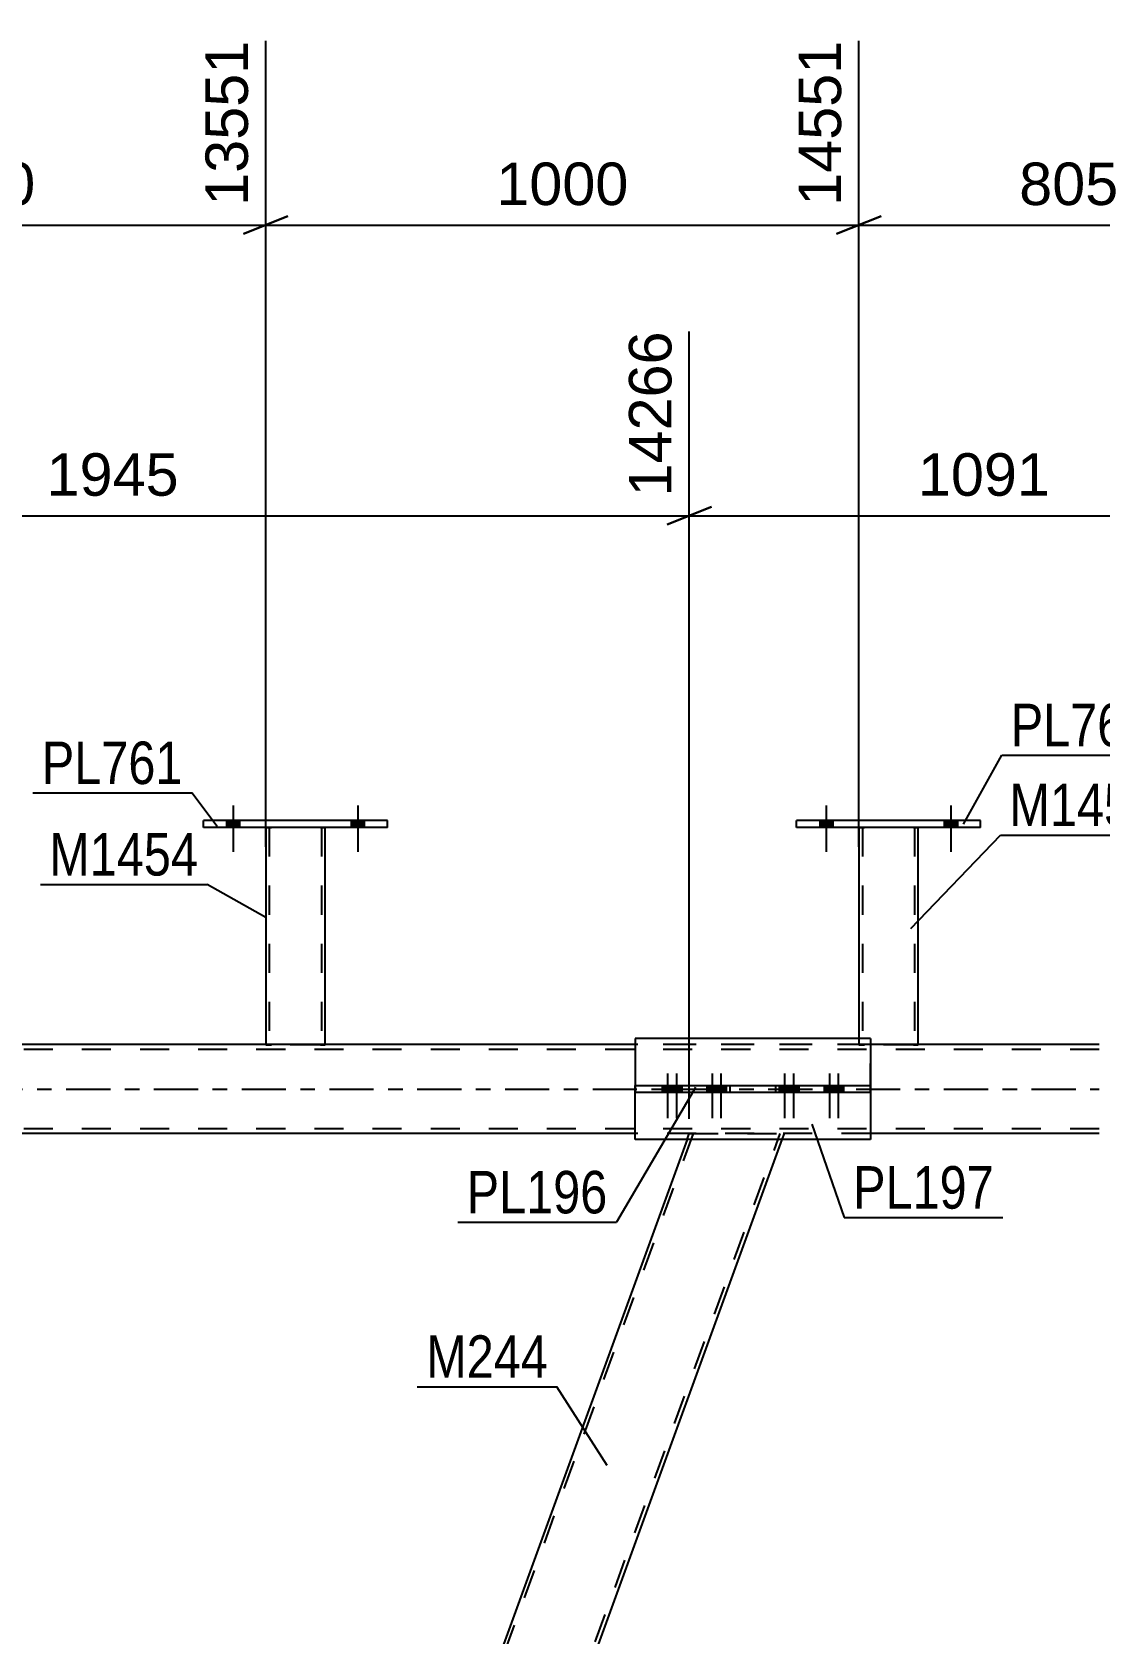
# Model space of a CAD drawing. Header units: millimetres. Extents: x -147 to 694, y -404 to 190.
# Drawn here: x 503.3 to 575.3, y -36.7 to 71.3 of the extents above; entities that cross this region are included whole.
import ezdxf

# ---------------------------------------------------------------- set-up
doc = ezdxf.new("R2010")
doc.units = ezdxf.units.MM
doc.linetypes.add('DXK_LINE_DOT2', pattern=[3.9198, 1.9599, -1.9599])
doc.linetypes.add('DXK_LINE_DOT3', pattern=[5.9187, 2.979, -0.9799, 0.9799, -0.9799])
doc.styles.add('Arial', font='ARIAL.TTF', dxfattribs={"height": 0.2})
doc.styles.add('Arial Narrow', font='ARIALN.TTF', dxfattribs={"height": 0.2})

# ---------------------------------------------------------------- blocks, each defined once
blk = doc.blocks.new('Part-318897192-3419 - 3274')
at = {"color": 2, "linetype": 'Continuous'}
for p, q in [((559.8, 3.4), (543.94, 3.4)), ((543.94, 3.4), (543.94, 0.24)), ((559.8, 3.4), (559.8, 0.24)), ((543.94, -3.4), (543.94, -0.24)), ((559.8, -0.24), (559.8, -3.4)), ((559.8, -3.4), (543.94, -3.4))]:
    blk.add_line(p, q, dxfattribs=at)
at = {"color": 7, "linetype": 'DXK_LINE_DOT2'}
for p, q in [((543.94, 3.4), (543.94, -0.24)), ((559.8, -0.24), (559.8, 3.4)), ((543.94, -0.24), (543.94, 0.24)), ((559.8, -0.24), (559.8, 0.24))]:
    blk.add_line(p, q, dxfattribs=at)
blk = doc.blocks.new('Part-318897192-3459 - 3274')
at = {"color": 2, "linetype": 'Continuous'}
for p, q in [((519.02, 17.64), (519.02, 3)), ((523.02, 3), (523.02, 17.64))]:
    blk.add_line(p, q, dxfattribs=at)
at = {"color": 7, "linetype": 'DXK_LINE_DOT2'}
for p, q in [((519.02, 17.64), (519.02, 17.64)), ((519.02, 17.64), (519.02, 17.64)), ((519.02, 17.64), (519.02, 17.64)), ((519.06, 17.64), (519.02, 17.64)), ((519.02, 17.64), (519.06, 17.64)), ((519.16, 17.64), (519.06, 17.64)), ((519.06, 17.64), (519.16, 17.64)), ((519.32, 17.64), (519.16, 17.64)), ((519.16, 17.64), (519.32, 17.64)), ((519.26, 17.64), (519.26, 17.64)), ((519.26, 17.64), (519.26, 2.99)), ((519.28, 17.64), (519.26, 17.64)), ((519.26, 17.64), (519.28, 17.64)), ((519.33, 17.64), (519.28, 17.64)), ((519.28, 17.64), (519.33, 17.64)), ((522.72, 17.64), (519.32, 17.64)), ((522.72, 17.64), (519.32, 17.64)), ((522.63, 17.64), (519.33, 17.64)), ((519.33, 17.64), (519.41, 17.64)), ((522.71, 17.64), (519.41, 17.64)), ((522.71, 17.64), (522.63, 17.64)), ((522.76, 17.64), (522.71, 17.64)), ((522.71, 17.64), (522.76, 17.64)), ((522.72, 17.64), (522.88, 17.64)), ((522.88, 17.64), (522.72, 17.64)), ((522.78, 17.64), (522.76, 17.64)), ((522.76, 17.64), (522.78, 17.64)), ((522.78, 17.64), (522.78, 17.64)), ((522.78, 17.64), (522.78, 2.99)), ((522.88, 17.64), (522.98, 17.64)), ((522.98, 17.64), (522.88, 17.64)), ((522.98, 17.64), (523.02, 17.64)), ((523.02, 17.64), (522.98, 17.64)), ((523.02, 17.64), (523.02, 17.64)), ((523.02, 17.64), (523.02, 17.64)), ((523.02, 17.64), (523.02, 17.64)), ((519.02, 3), (519.02, 2.99)), ((519.02, 2.99), (519.02, 2.99)), ((519.06, 2.99), (519.02, 2.99)), ((519.02, 2.99), (519.06, 2.99)), ((519.16, 2.99), (519.06, 2.99)), ((519.06, 2.99), (519.16, 2.99)), ((519.32, 2.99), (519.16, 2.99)), ((519.16, 2.99), (519.32, 2.99)), ((519.28, 2.99), (519.26, 2.99)), ((519.26, 2.99), (519.28, 2.99)), ((519.33, 2.99), (519.28, 2.99)), ((519.28, 2.99), (519.33, 2.99)), ((522.72, 2.99), (519.32, 2.99)), ((522.72, 2.99), (519.32, 2.99)), ((522.63, 2.99), (519.33, 2.99)), ((519.33, 2.99), (519.41, 2.99)), ((522.71, 2.99), (519.41, 2.99)), ((522.71, 2.99), (522.63, 2.99)), ((522.76, 2.99), (522.71, 2.99)), ((522.71, 2.99), (522.76, 2.99)), ((522.72, 2.99), (522.88, 2.99)), ((522.88, 2.99), (522.72, 2.99)), ((522.78, 2.99), (522.76, 2.99)), ((522.76, 2.99), (522.78, 2.99)), ((522.88, 2.99), (522.98, 2.99)), ((522.98, 2.99), (522.88, 2.99)), ((522.98, 2.99), (523.02, 2.99)), ((523.02, 2.99), (522.98, 2.99)), ((523.02, 2.99), (523.02, 3)), ((523.02, 2.99), (523.02, 3)), ((523.02, 2.99), (523.02, 2.99))]:
    blk.add_line(p, q, dxfattribs=at)
blk = doc.blocks.new('Bolt-318897192-3605 - 3274')
at = {"linetype": 'Continuous'}
for points in [[(556.38, 17.64), (557.26, 17.64), (557.26, 18.12), (556.38, 18.12)], [(564.78, 17.64), (565.66, 17.64), (565.66, 18.12), (564.78, 18.12)]]:
    blk.add_hatch(color=1, dxfattribs=at).paths.add_polyline_path(points)
at = {"color": 1, "linetype": 'Continuous'}
for p, q in [((556.82, 19.12), (556.82, 16)), ((565.22, 19.12), (565.22, 16)), ((556.38, 18.12), (556.38, 17.64)), ((557.26, 18.12), (557.26, 17.64)), ((564.78, 18.12), (564.78, 17.64)), ((565.66, 18.12), (565.66, 17.64))]:
    blk.add_line(p, q, dxfattribs=at)
blk = doc.blocks.new('Part-318897192-3464 - 3274')
at = {"color": 2, "linetype": 'Continuous'}
for p, q in [((514.82, 17.64), (514.82, 18.12)), ((527.22, 18.12), (514.82, 18.12)), ((527.22, 17.64), (514.82, 17.64)), ((527.22, 17.64), (527.22, 18.12))]:
    blk.add_line(p, q, dxfattribs=at)
blk = doc.blocks.new('Part-318897192-3469 - 3274')
at = {"color": 2, "linetype": 'Continuous'}
for p, q in [((559.02, 17.64), (559.02, 3.4)), ((563.02, 3), (563.02, 17.64))]:
    blk.add_line(p, q, dxfattribs=at)
at = {"color": 7, "linetype": 'DXK_LINE_DOT2'}
for p, q in [((559.02, 17.64), (559.02, 17.64)), ((559.02, 17.64), (559.02, 17.64)), ((559.02, 17.64), (559.02, 17.64)), ((559.05, 17.64), (559.02, 17.64)), ((559.02, 17.64), (559.05, 17.64)), ((559.16, 17.64), (559.05, 17.64)), ((559.05, 17.64), (559.16, 17.64)), ((559.31, 17.64), (559.16, 17.64)), ((559.16, 17.64), (559.31, 17.64)), ((559.26, 17.64), (559.26, 17.64)), ((559.26, 17.64), (559.26, 2.99)), ((559.27, 17.64), (559.26, 17.64)), ((559.26, 17.64), (559.27, 17.64)), ((559.33, 17.64), (559.27, 17.64)), ((559.27, 17.64), (559.33, 17.64)), ((562.72, 17.64), (559.31, 17.64)), ((562.72, 17.64), (559.31, 17.64)), ((562.63, 17.64), (559.33, 17.64)), ((559.33, 17.64), (559.4, 17.64)), ((562.71, 17.64), (559.4, 17.64)), ((562.71, 17.64), (562.63, 17.64)), ((562.76, 17.64), (562.71, 17.64)), ((562.71, 17.64), (562.76, 17.64)), ((562.72, 17.64), (562.88, 17.64)), ((562.88, 17.64), (562.72, 17.64)), ((562.78, 17.64), (562.76, 17.64)), ((562.76, 17.64), (562.78, 17.64)), ((562.78, 17.64), (562.78, 17.64)), ((562.78, 17.64), (562.78, 2.99)), ((562.88, 17.64), (562.98, 17.64)), ((562.98, 17.64), (562.88, 17.64)), ((562.98, 17.64), (563.02, 17.64)), ((563.02, 17.64), (562.98, 17.64)), ((563.02, 17.64), (563.02, 17.64)), ((563.02, 17.64), (563.02, 17.64)), ((563.02, 17.64), (563.02, 17.64)), ((559.02, 3.4), (559.02, 2.99)), ((559.05, 2.99), (559.02, 2.99)), ((559.02, 2.99), (559.05, 2.99)), ((559.16, 2.99), (559.05, 2.99)), ((559.05, 2.99), (559.16, 2.99)), ((559.31, 2.99), (559.16, 2.99)), ((559.16, 2.99), (559.31, 2.99)), ((559.27, 2.99), (559.26, 2.99)), ((559.26, 2.99), (559.27, 2.99)), ((559.33, 2.99), (559.27, 2.99)), ((559.27, 2.99), (559.33, 2.99)), ((562.72, 2.99), (559.31, 2.99)), ((562.72, 2.99), (559.31, 2.99)), ((562.63, 2.99), (559.33, 2.99)), ((559.33, 2.99), (559.4, 2.99)), ((562.71, 2.99), (559.4, 2.99)), ((562.71, 2.99), (562.63, 2.99)), ((562.76, 2.99), (562.71, 2.99)), ((562.71, 2.99), (562.76, 2.99)), ((562.72, 2.99), (562.88, 2.99)), ((562.88, 2.99), (562.72, 2.99)), ((562.78, 2.99), (562.76, 2.99)), ((562.76, 2.99), (562.78, 2.99)), ((562.88, 2.99), (562.98, 2.99)), ((562.98, 2.99), (562.88, 2.99)), ((562.98, 2.99), (563.02, 2.99)), ((563.02, 2.99), (562.98, 2.99)), ((563.02, 2.99), (563.02, 3)), ((563.02, 2.99), (563.02, 3)), ((563.02, 2.99), (563.02, 2.99))]:
    blk.add_line(p, q, dxfattribs=at)
blk = doc.blocks.new('Part-318897192-3474 - 3274')
at = {"color": 2, "linetype": 'Continuous'}
for p, q in [((554.82, 17.64), (554.82, 18.12)), ((567.22, 18.12), (554.82, 18.12)), ((567.22, 17.64), (554.82, 17.64)), ((567.22, 17.64), (567.22, 18.12))]:
    blk.add_line(p, q, dxfattribs=at)
blk = doc.blocks.new('Part-318897192-3484 - 3274')
at = {"color": 7, "linetype": 'DXK_LINE_DOT2'}
for p, q in [((575.22, 2.68), (-23.04, 2.68)), ((575.22, 3), (118.27, 3)), ((559.8, 3), (543.94, 3)), ((575.22, -2.68), (-23.04, -2.68)), ((559.8, -3), (543.94, -3))]:
    blk.add_line(p, q, dxfattribs=at)
at = {"color": 2, "linetype": 'Continuous'}
for p, q in [((543.94, 3), (474.66, 3)), ((575.22, 3), (559.8, 3)), ((543.94, -3), (474.66, -3)), ((575.22, -3), (559.8, -3))]:
    blk.add_line(p, q, dxfattribs=at)
at = {"color": 7, "linetype": 'DXK_LINE_DOT3'}
blk.add_line((-33.04, 0), (575.22, 0), dxfattribs=at)
blk = doc.blocks.new('Bolt-318897192-3651 - 3274')
at = {"linetype": 'Continuous'}
for points in [[(516.38, 17.64), (517.26, 17.64), (517.26, 18.12), (516.38, 18.12)], [(524.78, 17.64), (525.66, 17.64), (525.66, 18.12), (524.78, 18.12)]]:
    blk.add_hatch(color=1, dxfattribs=at).paths.add_polyline_path(points)
at = {"color": 1, "linetype": 'Continuous'}
for p, q in [((516.82, 19.12), (516.82, 16)), ((525.22, 19.12), (525.22, 16)), ((516.38, 18.12), (516.38, 17.64)), ((517.26, 18.12), (517.26, 17.64)), ((524.78, 18.12), (524.78, 17.64)), ((525.66, 18.12), (525.66, 17.64))]:
    blk.add_line(p, q, dxfattribs=at)
blk = doc.blocks.new('Bolt-318897192-3652 - 3274')
at = {"linetype": 'Continuous'}
for points in [[(516.38, 17.64), (517.26, 17.64), (517.26, 18.12), (516.38, 18.12)], [(524.78, 17.64), (525.66, 17.64), (525.66, 18.12), (524.78, 18.12)]]:
    blk.add_hatch(color=1, dxfattribs=at).paths.add_polyline_path(points)
at = {"color": 1, "linetype": 'Continuous'}
for p, q in [((516.82, 19.12), (516.82, 16)), ((525.22, 19.12), (525.22, 16)), ((516.38, 18.12), (516.38, 17.64)), ((517.26, 18.12), (517.26, 17.64)), ((524.78, 18.12), (524.78, 17.64)), ((525.66, 18.12), (525.66, 17.64))]:
    blk.add_line(p, q, dxfattribs=at)
blk = doc.blocks.new('Bolt-318897192-3868 - 3274')
at = {"linetype": 'Continuous'}
for points in [[(546.47, 0.24), (545.75, 0.24), (545.75, -0.24), (546.47, -0.24)], [(547.07, 0.24), (546.35, 0.24), (546.35, -0.24), (547.07, -0.24)], [(549.48, 0.24), (548.76, 0.24), (548.76, -0.24), (549.48, -0.24)], [(550.08, 0.24), (549.36, 0.24), (549.36, -0.24), (550.08, -0.24)]]:
    blk.add_hatch(color=1, dxfattribs=at).paths.add_polyline_path(points)
at = {"color": 1, "linetype": 'Continuous'}
for p, q in [((545.75, 0.24), (545.75, -0.24)), ((546.11, 1.04), (546.11, -1.96)), ((546.35, 0.24), (546.35, -0.24)), ((546.47, 0.24), (546.47, -0.24)), ((546.71, 1.04), (546.71, -1.96)), ((547.07, 0.24), (547.07, -0.24)), ((548.76, 0.24), (548.76, -0.24)), ((549.12, 1.04), (549.12, -1.96)), ((549.36, 0.24), (549.36, -0.24)), ((549.48, 0.24), (549.48, -0.24)), ((549.72, 1.04), (549.72, -1.96)), ((550.08, 0.24), (550.08, -0.24))]:
    blk.add_line(p, q, dxfattribs=at)
blk = doc.blocks.new('Part-318897192-3739 - 3274')
at = {"color": 7, "linetype": 'DXK_LINE_DOT2'}
for p, q in [((547.84, -3), (504.53, -122)), ((510.4, -122), (553.71, -3)), ((547.44, -3.4), (547.58, -3)), ((547.58, -3), (553.97, -3)), ((553.97, -3), (553.82, -3.4))]:
    blk.add_line(p, q, dxfattribs=at)
at = {"color": 2, "linetype": 'Continuous'}
for p, q in [((547.44, -3.4), (504.42, -121.6)), ((553.82, -3.4), (510.8, -121.6))]:
    blk.add_line(p, q, dxfattribs=at)
blk = doc.blocks.new('Bolt-318897192-3791 - 3274')
at = {"linetype": 'Continuous'}
for points in [[(556.38, 17.64), (557.26, 17.64), (557.26, 18.12), (556.38, 18.12)], [(564.78, 17.64), (565.66, 17.64), (565.66, 18.12), (564.78, 18.12)]]:
    blk.add_hatch(color=1, dxfattribs=at).paths.add_polyline_path(points)
at = {"color": 1, "linetype": 'Continuous'}
for p, q in [((556.82, 19.12), (556.82, 16)), ((565.22, 19.12), (565.22, 16)), ((556.38, 18.12), (556.38, 17.64)), ((557.26, 18.12), (557.26, 17.64)), ((564.78, 18.12), (564.78, 17.64)), ((565.66, 18.12), (565.66, 17.64))]:
    blk.add_line(p, q, dxfattribs=at)
blk = doc.blocks.new('Bolt-318897192-3869 - 3274')
at = {"linetype": 'Continuous'}
for points in [[(554.37, 0.24), (553.65, 0.24), (553.65, -0.24), (554.37, -0.24)], [(554.98, 0.24), (554.26, 0.24), (554.26, -0.24), (554.98, -0.24)], [(557.39, 0.24), (556.67, 0.24), (556.67, -0.24), (557.39, -0.24)], [(557.99, 0.24), (557.27, 0.24), (557.27, -0.24), (557.99, -0.24)]]:
    blk.add_hatch(color=1, dxfattribs=at).paths.add_polyline_path(points)
at = {"color": 1, "linetype": 'Continuous'}
for p, q in [((553.65, 0.24), (553.65, -0.24)), ((554.01, 1.04), (554.01, -1.96)), ((554.26, 0.24), (554.26, -0.24)), ((554.37, 0.24), (554.37, -0.24)), ((554.62, 1.04), (554.62, -1.96)), ((554.98, 0.24), (554.98, -0.24)), ((556.67, 0.24), (556.67, -0.24)), ((557.03, 1.04), (557.03, -1.96)), ((557.27, 0.24), (557.27, -0.24)), ((557.39, 0.24), (557.39, -0.24)), ((557.63, 1.04), (557.63, -1.96)), ((557.99, 0.24), (557.99, -0.24))]:
    blk.add_line(p, q, dxfattribs=at)
blk = doc.blocks.new('Part-318897192-3972 - 3274')
at = {"color": 2, "linetype": 'Continuous'}
for p, q in [((543.94, 0.24), (559.8, 0.24)), ((543.94, 0.24), (543.94, -0.24)), ((550.35, -0.24), (550.35, 0.24)), ((553.39, 0.24), (553.39, -0.24)), ((559.8, 0.24), (559.8, -0.24)), ((559.8, -0.24), (543.94, -0.24))]:
    blk.add_line(p, q, dxfattribs=at)
blk = doc.blocks.new('StraightDimension-318897192-4733 - 3274')
at = {"color": 7, "linetype": 'Continuous'}
for p, q in [((469.78, -2), (469.78, 55.58)), ((547.58, -2), (547.58, 51.08)), ((471.28, 39.26), (468.28, 38.06)), ((546.08, 38.06), (549.08, 39.26)), ((469.78, 38.66), (547.58, 38.66))]:
    blk.add_line(p, q, dxfattribs=at)
at = {"color": 0}
blk.add_wipeout([(513.73, 39.41), (513.73, 43.61), (503.64, 43.61), (503.64, 39.41)], dxfattribs=at)
at = {"color": 3, "style": 'Arial'}
blk.add_text('1945', height=2.865, dxfattribs=at).set_placement((504.24, 40.01))
at = {"color": 0, "linetype": 'Continuous'}
blk.add_wipeout([(546.98, 51.68), (542.78, 51.68), (542.78, 39.36), (546.98, 39.36)], dxfattribs=at)
at = {"color": 3, "linetype": 'Continuous', "style": 'Arial'}
blk.add_text('14266', height=2.865, rotation=90.0002, dxfattribs=at).set_placement((546.38, 39.96))
blk = doc.blocks.new('StraightDimension-318897192-10633 - 3274')
at = {"color": 7, "linetype": 'Continuous'}
for p, q in [((559.02, 16.33), (559.02, 70.68)), ((587.32, 4), (587.32, 70.68)), ((560.52, 58.86), (557.52, 57.66)), ((585.82, 57.66), (588.82, 58.86)), ((559.02, 58.26), (587.32, 58.26))]:
    blk.add_line(p, q, dxfattribs=at)
at = {"color": 0}
blk.add_wipeout([(577.1, 59.01), (577.1, 63.21), (569.23, 63.21), (569.23, 59.01)], dxfattribs=at)
at = {"color": 3, "style": 'Arial'}
blk.add_text('805', height=2.865, dxfattribs=at).set_placement((569.83, 59.61))
at = {"color": 0, "linetype": 'Continuous'}
blk.add_wipeout([(586.72, 71.28), (582.52, 71.28), (582.52, 58.96), (586.72, 58.96)], dxfattribs=at)
at = {"color": 3, "linetype": 'Continuous', "style": 'Arial'}
blk.add_text('15357', height=2.865, rotation=90.0002, dxfattribs=at).set_placement((586.12, 59.56))
blk = doc.blocks.new('StraightDimension-318897192-4732 - 3274')
at = {"color": 7, "linetype": 'Continuous'}
for p, q in [((547.58, -2), (547.58, 51.08)), ((587.32, 4), (587.32, 51.08)), ((549.08, 39.26), (546.08, 38.06)), ((585.82, 38.06), (588.82, 39.26)), ((547.58, 38.66), (587.32, 38.66))]:
    blk.add_line(p, q, dxfattribs=at)
at = {"color": 0}
blk.add_wipeout([(572.5, 39.41), (572.5, 43.61), (562.4, 43.61), (562.4, 39.41)], dxfattribs=at)
at = {"color": 3, "style": 'Arial'}
blk.add_text('1091', height=2.865, dxfattribs=at).set_placement((563, 40.01))
at = {"color": 0, "linetype": 'Continuous'}
blk.add_wipeout([(586.72, 51.68), (582.52, 51.68), (582.52, 39.36), (586.72, 39.36)], dxfattribs=at)
at = {"color": 3, "linetype": 'Continuous', "style": 'Arial'}
blk.add_text('15357', height=2.865, rotation=90.0002, dxfattribs=at).set_placement((586.12, 39.96))
blk = doc.blocks.new('StraightDimension-318897192-10634 - 3274')
at = {"color": 7, "linetype": 'Continuous'}
for p, q in [((519.02, 16.33), (519.02, 70.68)), ((559.02, 16.33), (559.02, 70.68)), ((520.52, 58.86), (517.52, 57.66)), ((557.52, 57.66), (560.52, 58.86)), ((519.02, 58.26), (559.02, 58.26))]:
    blk.add_line(p, q, dxfattribs=at)
at = {"color": 0}
blk.add_wipeout([(544.07, 59.01), (544.07, 63.21), (533.97, 63.21), (533.97, 59.01)], dxfattribs=at)
at = {"color": 3, "style": 'Arial'}
blk.add_text('1000', height=2.865, dxfattribs=at).set_placement((534.57, 59.61))
at = {"color": 0, "linetype": 'Continuous'}
blk.add_wipeout([(558.42, 71.28), (554.22, 71.28), (554.22, 58.96), (558.42, 58.96)], dxfattribs=at)
at = {"color": 3, "linetype": 'Continuous', "style": 'Arial'}
blk.add_text('14551', height=2.865, rotation=90.0002, dxfattribs=at).set_placement((557.82, 59.56))
blk = doc.blocks.new('StraightDimension-318897192-10635 - 3274')
at = {"color": 7, "linetype": 'Continuous'}
for p, q in [((479.02, 16.33), (479.02, 70.68)), ((519.02, 16.33), (519.02, 70.68)), ((480.52, 58.86), (477.52, 57.66)), ((517.52, 57.66), (520.52, 58.86)), ((479.02, 58.26), (519.02, 58.26))]:
    blk.add_line(p, q, dxfattribs=at)
at = {"color": 0}
blk.add_wipeout([(504.07, 59.01), (504.07, 63.21), (493.97, 63.21), (493.97, 59.01)], dxfattribs=at)
at = {"color": 3, "style": 'Arial'}
blk.add_text('1000', height=2.865, dxfattribs=at).set_placement((494.57, 59.61))
at = {"color": 0, "linetype": 'Continuous'}
blk.add_wipeout([(518.42, 71.28), (514.22, 71.28), (514.22, 58.96), (518.42, 58.96)], dxfattribs=at)
at = {"color": 3, "linetype": 'Continuous', "style": 'Arial'}
blk.add_text('13551', height=2.865, rotation=90.0002, dxfattribs=at).set_placement((517.82, 59.56))
blk = doc.blocks.new('Mark-318897192-3415 - 3274')
at = {"color": 30, "linetype": 'Continuous'}
for p, q in [((555.84, -2.37), (558.03, -8.66)), ((558.03, -8.66), (568.73, -8.66))]:
    blk.add_line(p, q, dxfattribs=at)
at = {"color": 0}
blk.add_wipeout([(568.13, -8.06), (568.13, -5.06), (558.63, -5.06), (558.63, -8.06)], dxfattribs=at)
blk.add_wipeout([(568.13, -8.06), (568.13, -5.06), (558.63, -5.06), (558.63, -8.06)], dxfattribs=at)
at = {"color": 3, "style": 'Arial Narrow'}
blk.add_text('PL197', height=2.863, dxfattribs=at).set_placement((558.63, -8.06))
blk = doc.blocks.new('Mark-318897192-3455 - 3274')
at = {"color": 30, "linetype": 'Continuous'}
for p in [(503.82, 13.8), (519.02, 11.56)]:
    blk.add_line(p, (515.08, 13.8), dxfattribs=at)
at = {"color": 0}
blk.add_wipeout([(514.48, 14.4), (514.48, 17.4), (504.42, 17.4), (504.42, 14.4)], dxfattribs=at)
blk.add_wipeout([(514.48, 14.4), (514.48, 17.4), (504.42, 17.4), (504.42, 14.4)], dxfattribs=at)
at = {"color": 3, "style": 'Arial Narrow'}
blk.add_text('M1454', height=2.863, dxfattribs=at).set_placement((504.42, 14.4))
blk = doc.blocks.new('Mark-318897192-3460 - 3274')
at = {"color": 30, "linetype": 'Continuous'}
for p in [(503.32, 19.97), (515.75, 17.7)]:
    blk.add_line(p, (514.03, 19.97), dxfattribs=at)
at = {"color": 0}
blk.add_wipeout([(513.43, 20.57), (513.43, 23.57), (503.92, 23.57), (503.92, 20.57)], dxfattribs=at)
blk.add_wipeout([(513.43, 20.57), (513.43, 23.57), (503.92, 23.57), (503.92, 20.57)], dxfattribs=at)
at = {"color": 3, "style": 'Arial Narrow'}
blk.add_text('PL761', height=2.863, dxfattribs=at).set_placement((503.92, 20.57))
blk = doc.blocks.new('Mark-318897192-3465 - 3274')
at = {"color": 30, "linetype": 'Continuous'}
for p, q in [((562.53, 10.83), (568.57, 17.13)), ((568.57, 17.13), (579.82, 17.13))]:
    blk.add_line(p, q, dxfattribs=at)
at = {"color": 0}
blk.add_wipeout([(579.22, 17.73), (579.22, 20.73), (569.17, 20.73), (569.17, 17.73)], dxfattribs=at)
blk.add_wipeout([(579.22, 17.73), (579.22, 20.73), (569.17, 20.73), (569.17, 17.73)], dxfattribs=at)
at = {"color": 3, "style": 'Arial Narrow'}
blk.add_text('M1454', height=2.863, dxfattribs=at).set_placement((569.17, 17.73))
blk = doc.blocks.new('Mark-318897192-3470 - 3274')
at = {"color": 30, "linetype": 'Continuous'}
for p, q in [((566.08, 17.86), (568.66, 22.52)), ((568.66, 22.52), (579.36, 22.52))]:
    blk.add_line(p, q, dxfattribs=at)
at = {"color": 0}
blk.add_wipeout([(578.76, 23.12), (578.76, 26.12), (569.26, 26.12), (569.26, 23.12)], dxfattribs=at)
blk.add_wipeout([(578.76, 23.12), (578.76, 26.12), (569.26, 26.12), (569.26, 23.12)], dxfattribs=at)
at = {"color": 3, "style": 'Arial Narrow'}
blk.add_text('PL761', height=2.863, dxfattribs=at).set_placement((569.26, 23.12))
blk = doc.blocks.new('Mark-318897192-3735 - 3274')
at = {"color": 30, "linetype": 'Continuous'}
for p in [(529.24, -20.07), (542.04, -25.38)]:
    blk.add_line(p, (538.66, -20.07), dxfattribs=at)
at = {"color": 0}
blk.add_wipeout([(538.06, -19.47), (538.06, -16.47), (529.84, -16.47), (529.84, -19.47)], dxfattribs=at)
blk.add_wipeout([(538.06, -19.47), (538.06, -16.47), (529.84, -16.47), (529.84, -19.47)], dxfattribs=at)
at = {"color": 3, "style": 'Arial Narrow'}
blk.add_text('M244', height=2.863, dxfattribs=at).set_placement((529.84, -19.47))
blk = doc.blocks.new('Mark-318897192-3968 - 3274')
at = {"color": 30, "linetype": 'Continuous'}
for p in [(548, 0.1), (531.97, -8.98)]:
    blk.add_line(p, (542.68, -8.98), dxfattribs=at)
at = {"color": 0}
blk.add_wipeout([(542.08, -8.38), (542.08, -5.38), (532.57, -5.38), (532.57, -8.38)], dxfattribs=at)
blk.add_wipeout([(542.08, -8.38), (542.08, -5.38), (532.57, -5.38), (532.57, -8.38)], dxfattribs=at)
at = {"color": 3, "style": 'Arial Narrow'}
blk.add_text('PL196', height=2.863, dxfattribs=at).set_placement((532.57, -8.38))

msp = doc.modelspace()

# ---------------------------------------------------------------- block references
for name in ['Bolt-318897192-3651 - 3274', 'Bolt-318897192-3652 - 3274', 'Bolt-318897192-3605 - 3274', 'Bolt-318897192-3791 - 3274', 'Part-318897192-3464 - 3274', 'Part-318897192-3459 - 3274', 'Part-318897192-3474 - 3274', 'Part-318897192-3469 - 3274', 'Part-318897192-3419 - 3274', 'Part-318897192-3484 - 3274', 'Part-318897192-3972 - 3274', 'Bolt-318897192-3868 - 3274', 'Bolt-318897192-3869 - 3274', 'Part-318897192-3739 - 3274']:
    msp.add_blockref(name, (0, 0))

# ---------------------------------------------------------------- next in the draw order: block references
for name in ['StraightDimension-318897192-10633 - 3274', 'StraightDimension-318897192-4733 - 3274', 'Mark-318897192-3735 - 3274']:
    msp.add_blockref(name, (0, 0))

# ---------------------------------------------------------------- next in the draw order: block references
msp.add_blockref('StraightDimension-318897192-4732 - 3274', (0, 0))

# ---------------------------------------------------------------- next in the draw order: block references
for name in ['StraightDimension-318897192-10634 - 3274', 'Mark-318897192-3465 - 3274', 'Mark-318897192-3968 - 3274', 'Mark-318897192-3415 - 3274']:
    msp.add_blockref(name, (0, 0))

# ---------------------------------------------------------------- next in the draw order: block references
for name in ['StraightDimension-318897192-10635 - 3274', 'Mark-318897192-3470 - 3274']:
    msp.add_blockref(name, (0, 0))

# ---------------------------------------------------------------- next in the draw order: block references
msp.add_blockref('Mark-318897192-3455 - 3274', (0, 0))

# ---------------------------------------------------------------- next in the draw order: block references
msp.add_blockref('Mark-318897192-3460 - 3274', (0, 0))

doc.saveas('drawing.dxf')
